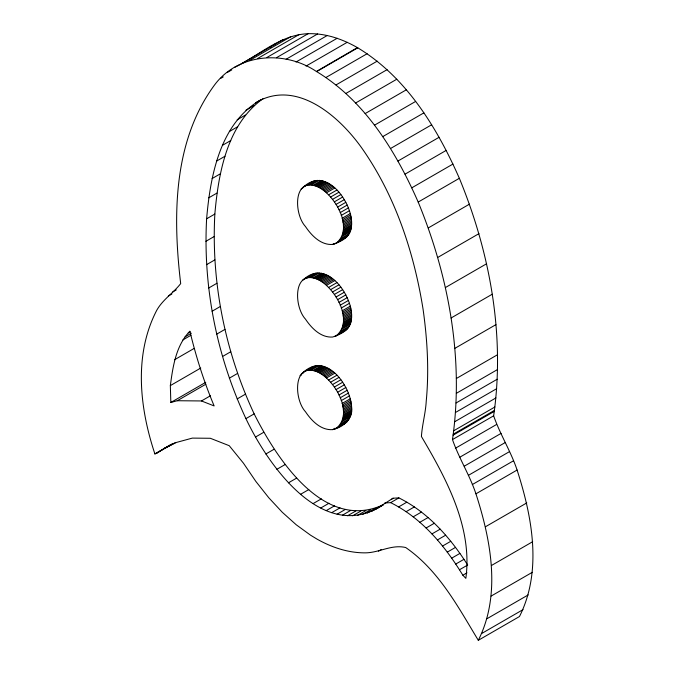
<?xml version="1.0" encoding="UTF-8"?>
<svg xmlns="http://www.w3.org/2000/svg" width="674" height="674" viewBox="0 0 674 674"><rect width="100%" height="100%" fill="white"/><g stroke="black" fill="none" stroke-linecap="round" stroke-linejoin="round"><path stroke-width="1.01" d="M156.781 453.282L164.237 448.395L176.529 442.414L192.326 438.108L210.339 438.277L229.236 445.699L243.474 463.223L255.825 481.388L268.8 497.783L282.296 512.282L296.223 524.768L310.47 535.131L316.772 538.964C331.625 547.406 348.34 553.025 365.561 552.849C379.428 552.663 391.594 544.213 405.689 547.515C438.757 570.373 458.042 606.819 478.304 640.3C501.338 594.662 490.942 540.312 475.937 493.815C469.694 475.052 458.893 458.185 452.481 439.583C464.057 359.301 448.876 276.559 418.192 202.065C395.941 151.465 365.114 101.049 316.797 71.697L316.241 71.377C284.529 49.994 237.593 53.271 214.231 85.404C172.906 141.776 172.788 216.801 180.691 283.611C173.353 292.971 162.737 299.593 156.756 310.267C133.62 354.735 139.56 407.905 154.902 453.947L175.569 442.43M478.304 640.3L519.469 616.533C542.503 570.895 532.106 516.545 517.101 470.048C510.858 451.285 500.057 434.427 493.646 415.816C505.222 335.534 490.04 252.792 459.356 178.298C437.106 127.706 406.279 77.283 357.961 47.93L357.405 47.61C342.443 39.067 325.525 33.136 308.111 33.7C280.022 34.736 258.504 55.95 234.383 67.484M382.857 505.104C322.947 544.23 267.881 465.009 245.926 418.621C216.876 356.554 202.908 287.284 206.615 218.797C210.398 175.409 220.019 122.988 261.259 99.516M383.607 504.607C324.135 532.468 276.306 458.109 254.157 413.87C225.108 351.803 211.139 282.532 214.846 214.046C218.494 172.662 227.054 124.724 262.936 98.707M336.082 243.365C354.17 228.486 335.846 197.12 319.779 187.835C293.064 174.069 293.367 213.515 305.457 226.515C311.506 235.538 320.849 245.277 332.627 244.443C338.904 242.438 345.863 239.278 349.452 233.474C351.71 229.109 351.938 224.021 351.407 219.219C349.09 199.007 325.685 167 303.864 186.664M336.082 335.955C354.17 321.085 335.846 289.71 319.779 280.435C293.064 266.668 293.367 306.106 305.457 319.114C311.506 328.137 320.849 337.868 332.627 337.034C338.904 335.029 345.863 331.869 349.452 326.064C351.71 321.7 351.938 316.612 351.407 311.809C349.09 291.598 325.685 259.6 303.864 279.255M336.082 428.546C354.17 413.676 335.846 382.31 319.779 373.034C293.064 359.267 293.367 398.705 305.457 411.704C311.506 420.728 320.849 430.459 332.627 429.624C343.049 427.291 353.387 418.874 351.626 407.189C350.766 386.168 326.629 351.685 303.864 371.863M170.345 385.604C172.864 366.639 175.939 345.501 189.883 331.178C195.999 356.681 203.961 381.762 214.147 405.933L201.467 400.954L177.245 400.727L170.834 402.471L170.345 385.604L200.768 368.038M309.358 184.246L312.096 181.913M309.358 276.837L312.096 274.503M376.269 508.904L393.018 498.221L398.882 497.892C428.201 512.425 450.375 537.801 467.68 565.023L459.449 569.774C442.144 542.562 419.961 517.177 390.65 502.644L384.778 502.973M391.341 499.493L393.018 498.221M310.655 368.156L312.096 367.111M270.038 47.601L271.614 46.489M273.189 45.385L275.548 43.717M345.838 237.686L334.422 244.03M345.838 330.285L334.422 336.621M241.798 63.482L282.962 39.715M227.307 72.472L231.78 69.894M249.548 60.483L290.713 36.716M220.583 78.454L223.271 76.903M257.67 58.478L298.835 34.711M266.946 57.467L308.111 33.7M276.441 57.72L317.606 33.953M286.13 59.245L327.294 35.478M296.004 62.025L337.168 38.266M306.038 66.077L347.203 42.31M245.926 110.207L254.157 105.456M237.181 119.803L245.412 115.052M229.354 131.531L237.585 126.779M325.98 77.476L367.145 53.709M222.513 145.298L230.744 140.546M336.04 84.916L377.204 61.149M216.733 161.002L224.973 156.25M345.931 93.425L387.095 69.658M212.108 178.551L220.347 173.799M355.636 102.987L396.801 79.22M208.713 197.853L216.944 193.093M365.148 113.586L406.312 89.819M206.615 218.797L214.846 214.046M374.449 125.212L415.614 101.445M382.697 136.654L423.862 112.887M205.89 241.309L214.13 236.549M302.415 187.709L313.688 181.121M307.184 185.333L315.415 180.581M301.126 188.998L302.769 188.046M309.037 185.055L317.269 180.303M311.009 185.047L319.24 180.295M313.073 185.316L321.304 180.565M314.151 185.594L322.383 180.834M315.23 185.864L323.461 181.112M316.35 186.285L324.582 181.533M317.471 186.706L325.702 181.955M318.625 187.271L326.856 182.519M319.779 187.835L328.011 183.084M320.942 188.543L329.173 183.791M390.482 148.541L431.646 124.774M322.113 189.251L330.344 184.499M323.25 190.068L331.482 185.316M324.388 190.894L332.619 186.142M325.483 191.812L333.714 187.06M326.587 192.739L334.818 187.987M206.615 264.638L214.846 259.886M328.701 194.769L336.933 190.017M330.715 196.977L338.955 192.216M397.938 161.044L439.103 137.285M332.627 199.319L340.859 194.567M172.679 291.96L176.259 289.896M168.34 296.004L171.921 293.94M334.422 201.804L342.653 197.044M336.082 204.391L344.321 199.639M337.607 207.07L345.838 202.318M338.98 209.816L347.211 205.065M405.049 174.153L446.213 150.386M208.713 288.009L216.944 283.257M340.185 212.622L348.416 207.87M341.221 215.453L349.452 210.701M342.072 218.309L350.303 213.557M342.4 219.732L350.632 214.972M342.721 221.148L350.96 216.396M342.948 222.563L351.179 217.812M343.167 223.97L351.407 219.219M343.285 225.36L351.516 220.609M343.395 226.75L351.634 221.999M411.797 187.827L452.962 164.06M343.395 228.098L351.634 223.347M343.395 229.446L351.634 224.695M343.285 230.702L351.516 225.95M343.167 231.966L351.407 227.205M342.948 233.111L351.179 228.36M342.721 234.266L350.96 229.514M342.4 235.31L350.632 230.559M212.108 311.236L220.339 306.485M342.072 236.355L350.303 231.603M341.221 238.225L349.452 233.474M340.185 239.868L348.416 235.116M332.627 244.443L334.279 243.491M338.98 241.275L347.211 236.523M188.282 332.897L190.076 331.861M418.192 202.065L459.356 178.298M185.08 336.84L191.34 333.226M182.89 339.923L190.944 335.273M302.415 280.3L313.688 273.711M307.184 277.924L315.415 273.172M309.037 277.646L317.269 272.894M311.009 277.637L319.24 272.886M313.073 277.907L321.304 273.155M216.733 334.127L224.973 329.375M314.151 278.185L322.383 273.433M174.507 359.764L194.188 348.399M315.23 278.463L323.461 273.703M316.35 278.876L324.582 274.124M317.471 279.297L325.702 274.545M318.625 279.862L326.856 275.11M319.779 280.435L328.011 275.674M320.942 281.134L329.173 276.382M322.113 281.842L330.344 277.09M323.25 282.667L331.482 277.915M324.388 283.484L332.619 278.733M325.483 284.411L333.714 279.659M326.587 285.329L334.818 280.578M428.319 227.913L469.483 204.146M328.701 287.368L336.933 282.617M330.715 289.567L338.955 284.816M332.627 291.918L340.859 287.166M222.513 356.504L230.744 351.752M334.422 294.395L342.653 289.643M336.082 296.981L344.321 292.23M337.607 299.66L345.838 294.909M338.98 302.407L347.211 297.655M170.834 402.471L205.73 382.327M340.185 305.212L348.416 300.461M177.245 400.727L205.882 384.197M341.221 308.052L349.452 303.3M342.072 310.899L350.303 306.148M342.4 312.323L350.632 307.571M437.805 257.409L478.97 233.642M229.345 378.165L237.585 373.413M342.721 313.747L350.96 308.995M342.948 315.154L351.179 310.402M343.167 316.569L351.407 311.809M343.285 317.951L351.516 313.199M201.467 400.954L210.414 395.781M343.395 319.341L351.634 314.589M343.395 320.689L351.634 315.938M343.395 322.046L351.634 317.286M343.285 323.301L351.516 318.549M343.167 324.556L351.407 319.805M342.948 325.711L351.179 320.95M342.721 326.856L350.96 322.105M342.4 327.901L350.632 323.149M342.072 328.954L350.303 324.194M341.221 330.816L349.452 326.064M340.185 332.459L348.416 327.707M338.98 333.866L347.211 329.114M237.181 398.932L245.412 394.18M164.237 448.395L171.398 444.267M154.902 453.947L162.956 449.297M164.742 448.269L172.797 443.618M445.421 287.545L486.586 263.778M302.415 372.907L313.696 366.311M307.192 370.531L315.424 365.771M301.126 374.196L303.595 372.764M309.037 370.253L317.277 365.502M300.006 375.721L301.649 374.769M311.009 370.245L319.24 365.493M313.073 370.515L321.304 365.763M314.151 370.784L322.383 366.033M315.23 371.062L323.469 366.311M316.35 371.484L324.582 366.732M317.471 371.905L325.702 367.145M318.625 372.469L326.856 367.718M319.779 373.034L328.011 368.282M320.942 373.741L329.173 368.99M322.113 374.449L330.344 369.697M245.926 418.621L254.157 413.87M323.25 375.266L331.482 370.515M324.388 376.092L332.619 371.332M325.483 377.01L333.714 372.259M326.587 377.937L334.818 373.185M328.701 379.968L336.933 375.216M330.715 382.166L338.946 377.415M332.627 384.517L340.859 379.765M451.091 317.985L492.256 294.218M334.422 386.994L342.653 382.242M336.082 389.58L344.313 384.829M255.497 437.047L263.728 432.295M337.607 392.26L345.838 387.508M338.971 395.006L347.211 390.254M340.185 397.812L348.416 393.06M341.213 400.651L349.452 395.891M342.063 403.499L350.295 398.747M342.392 404.922L350.623 400.162M342.721 406.338L350.952 401.586M342.94 407.753L351.179 403.001M343.167 409.16L351.398 404.408M265.826 454.006L274.057 449.255M343.277 410.55L351.516 405.799M343.395 411.94L351.626 407.189M454.756 348.416L495.921 324.649M343.395 413.288L351.626 408.537M343.395 414.636L351.626 409.885M343.277 415.892L351.516 411.14M343.167 417.147L351.398 412.395M342.94 418.301L351.179 413.55M342.721 419.455L350.952 414.704M342.392 420.5L350.623 415.748M342.063 421.545L350.295 416.793M341.213 423.415L349.452 418.664M340.185 425.058L348.416 420.298M332.627 429.624L335.096 428.201M338.971 426.465L347.211 421.705M334.422 429.22L344.313 423.794M337.607 427.628L345.838 422.876M276.837 469.331L285.068 464.58M456.349 378.51L497.513 354.743M288.438 482.828L296.67 478.077M456.349 393.321L497.513 369.554M456.054 402.985L497.218 379.218M300.57 494.312L308.802 489.56M455.514 412.454L496.679 388.687M454.739 421.713L495.904 397.946M313.132 503.588L321.363 498.836M453.728 430.753L494.893 406.995M320.782 507.985L329.013 503.234M453.248 434.174L494.413 410.407M453.105 435.168L494.269 411.401M326.3 510.572L334.531 505.82M452.481 439.583L493.646 415.816M331.743 512.636L339.982 507.884M337.11 514.186L345.341 509.426M455.354 448.277L496.519 424.51M342.384 515.222L350.615 510.462M347.565 515.753L355.796 511.002M352.637 515.804L360.868 511.044M357.608 515.357L365.839 510.606M459.912 457.157L501.077 433.39M362.46 514.439L370.692 509.687M367.195 513.057L375.426 508.297M371.795 511.204L380.035 506.452M380.599 506.157L383.068 504.733M390.65 502.644L398.882 497.892M464.268 466.189L505.433 442.43M398.604 506.932L406.843 502.181M468.405 475.347L509.569 451.58M406.119 511.676L414.35 506.924M413.196 516.815L421.435 512.063M472.306 484.572L513.47 460.805M419.86 522.274L428.091 517.522M475.937 493.815L517.101 470.048M378.476 551.189L381.155 549.647M426.111 527.995L434.342 523.235M431.967 533.901L440.198 529.149M437.443 539.941L445.674 535.19M442.54 546.05L450.771 541.289M485.609 526.68L526.773 502.914M447.275 552.149L455.506 547.389M451.664 558.182L459.904 553.421M455.717 564.079L463.956 559.319M459.449 569.774L462.87 575.208L466.981 572.833M491.514 565.461L532.679 541.694M491.11 596.094L532.275 572.327M487.016 618.698L528.18 594.931M481.868 633.391L523.032 609.625M255.497 102.844C296.021 78.369 338.946 115.995 361.542 147.682C395.175 195.367 413.946 252.11 423.087 309.349C427.358 339.696 429.169 370.54 426.238 401.097C425.606 413.027 422.177 424.637 421.418 436.491C446.458 478.987 472.752 527.422 465.852 578.359L462.87 575.208M357.405 47.61L316.426 71.486A6.293 3.631 60 0 0 316.612 71.596L357.776 47.829A6.293 3.631 60 0 1 357.591 47.719L357.447 47.635"/></g></svg>
